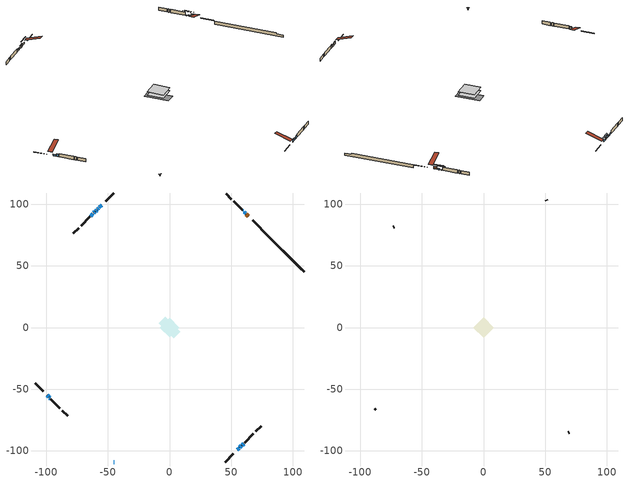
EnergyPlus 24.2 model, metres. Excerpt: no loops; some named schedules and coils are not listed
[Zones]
conditioned space
 floor outside (Floor1 construction): -5.74,0 0,5.74 5.74,0 0,-5.74 z1.22
 floor adiabatic (AdiabaticFloorConstruction): -8.11,0 0,8.11 8.11,0 0,-8.11 z1.22
 floor foundation (Slab1 construction): -8.65,3.59 -3.59,8.65 8.65,-3.59 3.59,-8.65 z-1.19
 wall outside (RimJoist1 construction): 45.19,-109.1 51.68,-102.61 / -109.1,-45.19 -102.61,-51.68 / -45.19,109.1 -51.68,102.61 / 73.83,80.46 67.34,86.95 z1.22:1.52
 wall outside (AdiabaticWallConstruction 1): 63.94,90.35 62.41,91.88 z1.22:3.25
 wall outside (AdiabaticWallConstruction): -45.19,-109.1 -44.96,-109.1 z1.22:2.14; 55.08,-99.21 56.45,-97.84 z1.22:2.74; -99.21,-55.08 -98.06,-56.23 / -62.06,92.23 -63.86,90.44 z1.22:2.24; -97.4,-56.89 -96.82,-57.47 z1.22:2.85; 61.76,92.53 60.82,93.47 z1.22:2.03; 60.17,94.12 59.96,94.33 z1.22:1.56; -55.08,99.21 -56.81,97.48 z1.22:2.49; -57.46,96.83 -58.54,95.75 z1.22:2.8; -59.2,95.09 -59.92,94.37 z1.22:2.82; -60.57,93.72 -61.4,92.89 z1.22:1.83; 57.1,-97.19 58.18,-96.11 z1.22:2.31; 58.84,-95.45 60.19,-94.11 z1.22:2.87
 wall outside (Wall1 construction): 60.84,-93.45 68.08,-86.22 / -96.17,-58.12 -88.94,-65.36 / -64.51,89.78 -71.75,82.55 / 59.3,94.99 52.07,102.22 z1.22:3.66
 wall outside (Wall3 construction): 70.08,-84.22 74.3,-79.99 / -86.94,-67.36 -82.71,-71.58 / -73.75,80.55 -77.97,76.32 / 50.07,104.22 45.85,108.44 z1.22:3.66
 wall foundation (FoundationWall1 construction): 74.49,79.8,-1.19 74.49,79.8,1.22 105.64,48.65,1.22 105.64,48.65,0.35 109.1,45.19,0.35 109.1,45.19,-1.19
 window (WindowConstruction 9): -45.19,-109.1 -44.96,-109.1 z1.22:2.13
 window (WindowConstruction 6): 55.08,-99.21 56.45,-97.84 z1.22:2.74
 window (WindowConstruction 7): -99.21,-55.08 -98.06,-56.23 z1.22:2.23
 window (WindowConstruction 8): -97.4,-56.89 -96.83,-57.47 z1.22:2.84
 window (WindowConstruction 10): 61.76,92.53 60.82,93.47 z1.22:2.03
 window (WindowConstruction 11): 60.17,94.12 59.96,94.33 z1.22:1.56
 window (WindowConstruction 12): -55.08,99.21 -56.81,97.48 z1.22:2.49
 window (WindowConstruction): -57.46,96.83 -58.54,95.75 z1.22:2.8
 window (WindowConstruction 1): -59.2,95.09 -59.92,94.37 z1.22:2.82
 window (WindowConstruction 2): -60.58,93.72 -61.4,92.89 z1.22:1.83
 window (WindowConstruction 3): -62.06,92.23 -63.86,90.44 z1.22:2.23
 window (WindowConstruction 4): 57.1,-97.19 58.18,-96.11 z1.22:2.31
 window (WindowConstruction 5): 58.84,-95.45 60.19,-94.11 z1.22:2.87
 door (Door): 63.94,90.35 62.42,91.88 z1.22:3.25
 ceiling adiabatic (AdiabaticFloorConstruction): 0,-8.11 8.11,0 0,8.11 -8.11,0 z1.22
attic - vented
 floor to conditioned space (Floor2 construction Reversed): -8.14,0 0,8.14 8.14,0 0,-8.14 z3.66
 wall outside (Wall2 construction): 68.73,-85.56 69.42,-84.87 / -88.28,-66.01 -87.59,-66.7 / -72.4,81.89 -73.09,81.2 / 51.41,102.88 50.73,103.56 z1.22:3.66
 roof outside (Roof1 construction): 54.43,-99.87,3.66 46.5,-91.94,7.39 44.41,-94.03,7.39 52.34,-101.95,3.66; -99.87,-54.43,3.66 -91.94,-46.5,7.39 -94.03,-44.41,7.39 -101.95,-52.34,3.66; -54.43,99.87,3.66 -46.5,91.94,7.39 -44.41,94.03,7.39 -52.34,101.95,3.66; 64.6,89.7,3.66 56.67,81.77,7.39 58.76,79.68,7.39 66.68,87.61,3.66
shading: -44.35,-109.1 -45.8,-109.1 -45.8,-109.4 -44.35,-109.4 z2.74; 56.59,-97.7 54.94,-99.35 55.23,-99.64 56.88,-97.99 z2.95; -97.92,-56.38 -99.35,-54.94 -99.64,-55.23 -98.21,-56.67 z2.44; -96.68,-57.61 -97.54,-56.75 -97.83,-57.04 -96.97,-57.9 z3.05; 58.96,95.33 63.62,90.67 63.92,90.96 59.25,95.62 z4.67; 58.09,96.2 62.03,92.26 62.33,92.55 58.38,96.49 z4.2; -58.67,95.62 -53.22,101.08 -53.51,101.37 -58.96,95.91 z5.13; -58.68,95.61 -57.32,96.97 -57.61,97.26 -58.97,95.9 z3; -60.06,94.23 -59.06,95.24 -59.35,95.53 -60.35,94.52 z3.02; -61.54,92.75 -60.43,93.86 -60.72,94.15 -61.83,93.04 z2.03; -64,90.29 -61.92,92.38 -62.21,92.67 -64.29,90.58 z2.44; 58.32,-95.97 56.96,-97.33 57.25,-97.62 58.61,-96.26 z2.51; 60.33,-93.96 58.7,-95.6 58.99,-95.89 60.62,-94.25 z3.07
[Building]
Building 1: Terrain=Suburbs
[Site:Location]
Halifax Intl AP_NS: Latitude {deg}=44.88; Longitude {deg}=-63.51; Time Zone {hr}=-4; Elevation {m}=145; Keep Site Location Information=Yes
[Site:GroundTemperature:Shallow]
3.15511, 1.33576, 1.19006, 2.05344, 5.51939, 8.9692, 11.96, 13.8546, 14.0156, 12.4746, 9.56009, 6.2161
[Site:WaterMainsTemperature]
Calculation Method=Schedule; Temperature Schedule=mains temperature schedule
[Material] Roughness=Rough; Thermal Absorptance=0.9
Name | Thickness {m} | Conductivity {W/m-K} | Density {kg/m3} | Specific Heat {J/kg-K} | Solar Absorptance | Visible Absorptance
asphalt or fiberglass shingles | 0.00635 | 0.162714 | 1121.4 | 1465.45 | 0.4 | 0.4
ceiling stud and cavity | 0.1397 | 0.117363 | 65.682 | 1177.47 | 0.7 | 0.7
concrete 4.0 in. | 0.1016 | 1.803125 | 2242.8 | 837.4 | 0.7 | 0.7
concrete 8.0 in. | 0.2032 | 1.803125 | 2242.8 | 837.4 | 0.7 | 0.7
door material | 0.04445 | 0.053851 | 512.64 | 1214.23 | 0.7 | 0.7
floor covering | 0.0127 | 0.0433444 | 54.468 | 1339.84 | 0.6 | 0.6
floor rigid ins; rim joist rigid ins; wall rigid ins | 0.051816 | 0.029427 | 32.04 | 1214.23 | 0.7 | 0.7
floor rigid ins 1; wall rigid ins 1 | 0.512978 | 0.029427 | 32.04 | 1214.23 | 0.7 | 0.7
floor stud and cavity | 0.1397 | 0.108801 | 92.3553 | 1139.71 | 0.7 | 0.7
floor stud and cavity 1 | 0.1397 | 1.75129 | 37.0049 | 1207.88 | 0.7 | 0.7
furniture material conditioned space 1 | 0.1524 | 0.115458 | 640.8 | 1214.23 | 0.6 | 0.6
gypsum board | 0.0127 | 0.160291 | 801 | 837.4 | 0.6 | 0.6
osb sheathing 0.5 in. | 0.0127 | 0.115458 | 512.64 | 1214.23 | 0.7 | 0.7
osb sheathing 0.75 in. | 0.01905 | 0.115458 | 512.64 | 1214.23 | 0.7 | 0.7
osb sheathing 2.0 in. | 0.0508 | 0.115458 | 512.64 | 1214.23 | 0.7 | 0.7
rim joist stud and cavity | 0.0508 | 0.0407152 | 125.044 | 1163.47 | 0.6 | 0.6
wall stud and cavity | 0.1397 | 0.215013 | 139.0536 | 1170.24 | 0.7 | 0.7
wall stud and cavity 1 | 0.0889 | 6.9971 | 50.32683 | 1063.81 | 0.6 | 0.6
wall stud and cavity 2 | 0.1397 | 0.270242 | 139.0536 | 1170.24 | 0.7 | 0.7
wall stud and cavity 3 | 0.0889 | 0.380278 | 52.3479 | 1209.89 | 0.7 | 0.7
wall stud and cavity 4 | 0.0889 | 0.391764 | 83.0341 | 1211.67 | 0.7 | 0.7
wood siding | 0.0254 | 0.102417 | 544.68 | 1172.36 | 0.4 | 0.4
wood siding 1 | 0.00254 | 0.102417 | 544.68 | 1172.36 | 0.4 | 0.4
wood siding 2; wood siding 3; wood siding 4 | 0.0254 | 0.102417 | 544.68 | 1172.36 | 0.7 | 0.7
[WindowMaterial:SimpleGlazingSystem]
Name | U-Factor {W/m2-K} | Solar Heat Gain Coefficient
WindowMaterial | 2.89919 | 0.69
WindowMaterial 1 | 3.00196 | 0.51
WindowMaterial 10 | 2.41542 | 0.53
WindowMaterial 11 | 2.86909 | 0.24
WindowMaterial 12 | 2.89408 | 0.69
WindowMaterial 2 | 2.96903 | 0.62
WindowMaterial 3 | 2.94348 | 0.59
WindowMaterial 4 | 2.93155 | 0.61
WindowMaterial 5 | 2.90089 | 0.65
WindowMaterial 6 | 2.904297 | 0.64
WindowMaterial 7 | 2.96903 | 0.55
WindowMaterial 8 | 2.95029 | 0.58
WindowMaterial 9 | 3.1212 | 0.46
[Construction]
AdiabaticFloorConstruction: floor stud and cavity 1, floor rigid ins 1, osb sheathing 0.75 in., floor covering
AdiabaticWallConstruction: wood siding 3, wall rigid ins 1, wall stud and cavity 3, gypsum board
AdiabaticWallConstruction 1: wood siding 4, wall rigid ins 1, wall stud and cavity 3, gypsum board
Door: door material
Floor1 construction: floor stud and cavity, floor rigid ins, osb sheathing 0.75 in., floor covering
Floor2 construction Reversed: gypsum board, ceiling stud and cavity
FoundationWall1 construction: concrete 8.0 in.
furniture construction conditioned space 1: furniture material conditioned space 1
PartitionWallConstruction: gypsum board, wall stud and cavity 4, gypsum board
RimJoist1 construction: wood siding 2, rim joist rigid ins, osb sheathing 2.0 in., rim joist stud and cavity
Roof1 construction: asphalt or fiberglass shingles
Slab1 construction: concrete 4.0 in.
Wall1 construction: wood siding, wall rigid ins, osb sheathing 0.5 in., wall stud and cavity, gypsum board
Wall2 construction: wood siding 1, wall stud and cavity 1
Wall3 construction: wood siding, wall rigid ins, osb sheathing 0.5 in., wall stud and cavity 2, gypsum board
WindowConstruction: WindowMaterial
WindowConstruction 1: WindowMaterial 1
WindowConstruction 10: WindowMaterial 10
WindowConstruction 11: WindowMaterial 11
WindowConstruction 12: WindowMaterial 12
WindowConstruction 2: WindowMaterial 2
WindowConstruction 3: WindowMaterial 3
WindowConstruction 4: WindowMaterial 4
WindowConstruction 5: WindowMaterial 5
WindowConstruction 6: WindowMaterial 6
WindowConstruction 7: WindowMaterial 7
WindowConstruction 8: WindowMaterial 8
WindowConstruction 9: WindowMaterial 9
[Zone] Multiplier=1; Part of Total Floor Area=Yes
Name | Volume {m3}
attic - vented | 80.2572
conditioned space | 478.2
[Space]
Name | Zone | Volume {m3}
attic - vented 1 | attic - vented | 80.2572
conditioned space 1 | conditioned space | 478.2
[ZoneInfiltration:EffectiveLeakageArea]
infil attic - vented 1: Zone or Space=attic - vented 1; Schedule=Always On Discrete; Effective Air Leakage Area {cm2}=4741.25; Stack Coefficient=0.000429303; Wind Coefficient=1.39992e-05
[ZoneMixing]
whole house fan mix: Zone or Space=attic - vented; Schedule=Always On Continuous; Design Flow Rate Calculation Method=Flow/Zone; Design Flow Rate {m3/s}=0; Source Zone or Space=conditioned space
[SurfaceProperty:ExposedFoundationPerimeter]
Slab1: Exposed Perimeter Calculation Method=TotalExposedPerimeter; Total Exposed Perimeter {m}=48.95
[InternalMass] Zone or ZoneList=conditioned space; Space or SpaceList=conditioned space 1
Name | Construction | Surface Area {m2}
furniture mass conditioned space 1 | furniture construction conditioned space 1 | 128.54
partition wall mass | PartitionWallConstruction | 321.349
[Lights]
interior lighting: Zone or ZoneList or Space or SpaceList=conditioned space 1; Schedule=interior lighting schedule; Design Level Calculation Method=LightingLevel; Lighting Level {W}=343.2; Return Air Fraction=0; Fraction Radiant=0.6; Fraction Visible=0.2; Fraction Replaceable=1
[People]
occupants: Zone or ZoneList or Space or SpaceList=conditioned space 1; Number of People Schedule=occupants schedule; Number of People Calculation Method=People; Number of People=3; Fraction Radiant=0.314171; Sensible Heat Fraction=0.56303; Activity Level Schedule=occupants activity schedule; Carbon Dioxide Generation Rate {m3/s-W}=0; Enable ASHRAE 55 Comfort Warnings=No; Mean Radiant Temperature Calculation Type=EnclosureAveraged
[ElectricEquipment] Zone or ZoneList or Space or SpaceList=conditioned space 1; Design Level Calculation Method=EquipmentLevel
Name | Schedule | Design Level {W} | Fraction Latent | Fraction Radiant | Fraction Lost
clothes dryer | clothes dryer schedule | 140.772 | 0.015 | 0.081 | 0.85
clothes washer | clothes washer schedule | 32.1985 | 0.03 | 0.162 | 0.7
cooking range | cooking range schedule | 215.147 | 0.08 | 0.432 | 0.2
dishwasher | dishwasher schedule | 66.8632 | 0.3 | 0.18 | 0.4
fridge | fridge schedule | 72.9452 | 0 | 0.6 | 0
mech vent bath fan 0 | mech vent bath fan 0 schedule | 50.2 | 0 | 0 | 1
mech vent bath fan 1 | mech vent bath fan 1 schedule | 50.2 | 0 | 0 | 1
mech vent bath fan 2 | mech vent bath fan 2 schedule | 50.2 | 0 | 0 | 1
mech vent house fan | mech vent house fan schedule | 19.9167 | 0 | 0 | 0.5
mech vent house fan cfis | mech vent house fan cfis schedule | 0 | 0 | 0 | 0
mech vent range fan 0 | mech vent range fan 0 schedule | 57 | 0 | 0 | 1
misc plug loads | misc plug loads schedule | 494.7 | 0.045 | 0.513 | 0.1
whole house fan | Always On Discrete | 0 | 0 | 0 | 1
[OtherEquipment] Zone or ZoneList or Space or SpaceList=conditioned space 1; Design Level Calculation Method=EquipmentLevel
Name | Fuel Type | Schedule | Design Level {W} | Fraction Latent | Fraction Radiant | Fraction Lost
clothes dryer 1 | Electricity | clothes dryer schedule | 0 | 0.015 | 0.081 | 0.85
cooking range 1 | Electricity | cooking range schedule | 0 | 0.08 | 0.432 | 0.2
general water use latent | None | general water use schedule | 62.594 | 1 | 0 | 0
general water use sensible | None | general water use schedule | -61.6891 | 0 | 0.6 | 0
mech vent house fan latent load | None | Always On Discrete | 0 | 1 | 0 | 0
mech vent house fan sensible load | None | Always On Discrete | 0 | 0 | 0 | 0
water heater energy adjustment1 | Electricity | Always On Discrete | 0.01 | 0 | 0 | 1
[ZoneInfiltration:DesignFlowRate] Zone or ZoneList or Space or SpaceList=conditioned space 1; Schedule=Always On Discrete; Design Flow Rate Calculation Method=Flow/Zone; Design Flow Rate {m3/s}=0
infil flow; natural vent flow; whole house fan flow
[ZoneControl:Thermostat]
conditioned space Thermostat: Zone or ZoneList=conditioned space; Control Type Schedule=conditioned space Thermostat Schedule; Control 1=conditioned space temperature setpoint; Temperature Difference Between Cutout And Setpoint {deltaC}=0
[ThermostatSetpoint:DualSetpoint]
conditioned space temperature setpoint: Heating Setpoint Temperature Schedule=heating setpoint; Cooling Setpoint Temperature Schedule=cooling setpoint
[AirLoopHVAC:UnitarySystem]
unit heater unitary system: Control Type=Load; Controlling Zone or Thermostat Location=conditioned space; Dehumidification Control Type=None; Availability Schedule=Always On Discrete; Supply Fan=unit heater supply fan; Fan Placement=BlowThrough; Supply Air Fan Operating Mode Schedule=unit heater auto fan schedule; Heating Coil=unit heater htg coil; DX Heating Coil Sizing Ratio=1; Use DOAS DX Cooling Coil=No; Minimum Supply Air Temperature {C}=2; Latent Load Control=SensibleOnlyLoadControl; Cooling Supply Air Flow Rate Method=None; Heating Supply Air Flow Rate Method=SupplyAirFlowRate; Heating Supply Air Flow Rate {m3/s}=0.00141584; No Load Supply Air Flow Rate Method=SupplyAirFlowRate; No Load Supply Air Flow Rate {m3/s}=0; No Load Supply Air Flow Rate Control Set To Low Speed=Yes; Maximum Supply Air Temperature {C}=48.8889; Maximum Outdoor Dry-Bulb Temperature for Supplemental Heater Operation {C}=21; Ancillary On-Cycle Electric Power {W}=0; Ancillary Off-Cycle Electric Power {W}=0
[Zone equipment]
conditioned space: electric baseboard, unit heater unitary system
[Foundation:Kiva]
Foundation Kiva 1: Initial Indoor Air Temperature {C}=16.6722; Wall Height Above Grade {m}=1.21999; Wall Depth Below Slab {m}=0.2032
[Foundation:Kiva:Settings]
Soil Conductivity {W/m-K}=0.849921; Soil Density {kg/m3}=1842.3; Soil Specific Heat {J/kg-K}=418.7; Ground Solar Absorptivity=0.9; Ground Thermal Absorptivity=0.9; Ground Surface Roughness {m}=0.03; Far-Field Width {m}=40; Deep-Ground Boundary Condition=ZeroFlux; Deep-Ground Depth {m}=40; Minimum Cell Dimension {m}=0.2; Maximum Cell Growth Coefficient=3; Simulation Timestep=Timestep
[Exterior:Lights]
exterior lighting: Schedule=exterior lighting schedule; Design Level {W}=75.6
[EnergyManagementSystem:Sensor] Output:Variable or Output:Meter Index Key=conditioned space
Name | Output:Variable or Output:Meter
conditioned_space_clg_unmet_s | Zone Cooling Setpoint Not Met Time
conditioned_space_htg_unmet_s | Zone Heating Setpoint Not Met Time
fridge_tin_s; tin_s; tin_s_1 | Zone Mean Air Temperature
tout_s | Zone Outdoor Air Drybulb Temperature
win_s | Zone Air Humidity Ratio
[Schedule:Constant]
Name | Hourly Value
Always On Continuous; mech vent house fan schedule; mech vent house fan cfis schedule; Always On Discrete | 1
occupants activity schedule | 117.228
fridge schedule; unit heater auto fan schedule | 0
[Schedule:Week:Daily]
interior lighting schedule Week Rule - Jan1-Jan27: interior lighting schedule day, interior lighting schedule day, interior lighting schedule day, interior lighting schedule day, interior lighting schedule day, interior lighting schedule day, interior lighting schedule day, interior lighting schedule default day, interior lighting schedule default day, interior lighting schedule default day, interior lighting schedule default day, interior lighting schedule default day
interior lighting schedule Week Rule - Jan28-Feb3: interior lighting schedule day, interior lighting schedule day, interior lighting schedule day, interior lighting schedule day, interior lighting schedule day 1, interior lighting schedule day 1, interior lighting schedule day 1, interior lighting schedule default day, interior lighting schedule default day, interior lighting schedule default day, interior lighting schedule default day, interior lighting schedule default day
interior lighting schedule Week Rule - Feb4-Feb24: interior lighting schedule day 1, interior lighting schedule day 1, interior lighting schedule day 1, interior lighting schedule day 1, interior lighting schedule day 1, interior lighting schedule day 1, interior lighting schedule day 1, interior lighting schedule default day, interior lighting schedule default day, interior lighting schedule default day, interior lighting schedule default day, interior lighting schedule default day
interior lighting schedule Week Rule - Feb25-Mar3: interior lighting schedule day 1, interior lighting schedule day 1, interior lighting schedule day 1, interior lighting schedule day 1, interior lighting schedule day 2, interior lighting schedule day 2, interior lighting schedule day 2, interior lighting schedule default day, interior lighting schedule default day, interior lighting schedule default day, interior lighting schedule default day, interior lighting schedule default day
interior lighting schedule Week Rule - Mar4-Mar31: interior lighting schedule day 2, interior lighting schedule day 2, interior lighting schedule day 2, interior lighting schedule day 2, interior lighting schedule day 2, interior lighting schedule day 2, interior lighting schedule day 2, interior lighting schedule default day, interior lighting schedule default day, interior lighting schedule default day, interior lighting schedule default day, interior lighting schedule default day
interior lighting schedule Week Rule - Apr1-Apr28: interior lighting schedule day 3, interior lighting schedule day 3, interior lighting schedule day 3, interior lighting schedule day 3, interior lighting schedule day 3, interior lighting schedule day 3, interior lighting schedule day 3, interior lighting schedule default day, interior lighting schedule default day, interior lighting schedule default day, interior lighting schedule default day, interior lighting schedule default day
interior lighting schedule Week Rule - Apr29-May5: interior lighting schedule day 3, interior lighting schedule day 3, interior lighting schedule day 4, interior lighting schedule day 4, interior lighting schedule day 4, interior lighting schedule day 4, interior lighting schedule day 4, interior lighting schedule default day, interior lighting schedule default day, interior lighting schedule default day, interior lighting schedule default day, interior lighting schedule default day
interior lighting schedule Week Rule - May6-May26: interior lighting schedule day 4, interior lighting schedule day 4, interior lighting schedule day 4, interior lighting schedule day 4, interior lighting schedule day 4, interior lighting schedule day 4, interior lighting schedule day 4, interior lighting schedule default day, interior lighting schedule default day, interior lighting schedule default day, interior lighting schedule default day, interior lighting schedule default day
interior lighting schedule Week Rule - May27-Jun2: interior lighting schedule day 4, interior lighting schedule day 4, interior lighting schedule day 4, interior lighting schedule day 4, interior lighting schedule day 4, interior lighting schedule day 5, interior lighting schedule day 5, interior lighting schedule default day, interior lighting schedule default day, interior lighting schedule default day, interior lighting schedule default day, interior lighting schedule default day
interior lighting schedule Week Rule - Jun3-Jun30: interior lighting schedule day 5, interior lighting schedule day 5, interior lighting schedule day 5, interior lighting schedule day 5, interior lighting schedule day 5, interior lighting schedule day 5, interior lighting schedule day 5, interior lighting schedule default day, interior lighting schedule default day, interior lighting schedule default day, interior lighting schedule default day, interior lighting schedule default day
interior lighting schedule Week Rule - Jul1-Jul28: interior lighting schedule day 6, interior lighting schedule day 6, interior lighting schedule day 6, interior lighting schedule day 6, interior lighting schedule day 6, interior lighting schedule day 6, interior lighting schedule day 6, interior lighting schedule default day, interior lighting schedule default day, interior lighting schedule default day, interior lighting schedule default day, interior lighting schedule default day
interior lighting schedule Week Rule - Jul29-Aug4: interior lighting schedule day 6, interior lighting schedule day 6, interior lighting schedule day 6, interior lighting schedule day 7, interior lighting schedule day 7, interior lighting schedule day 7, interior lighting schedule day 7, interior lighting schedule default day, interior lighting schedule default day, interior lighting schedule default day, interior lighting schedule default day, interior lighting schedule default day
interior lighting schedule Week Rule - Aug5-Aug25: interior lighting schedule day 7, interior lighting schedule day 7, interior lighting schedule day 7, interior lighting schedule day 7, interior lighting schedule day 7, interior lighting schedule day 7, interior lighting schedule day 7, interior lighting schedule default day, interior lighting schedule default day, interior lighting schedule default day, interior lighting schedule default day, interior lighting schedule default day
interior lighting schedule Week Rule - Aug26-Sep1: interior lighting schedule day 7, interior lighting schedule day 7, interior lighting schedule day 7, interior lighting schedule day 7, interior lighting schedule day 7, interior lighting schedule day 7, interior lighting schedule day 8, interior lighting schedule default day, interior lighting schedule default day, interior lighting schedule default day, interior lighting schedule default day, interior lighting schedule default day
interior lighting schedule Week Rule - Sep2-Sep29: interior lighting schedule day 8, interior lighting schedule day 8, interior lighting schedule day 8, interior lighting schedule day 8, interior lighting schedule day 8, interior lighting schedule day 8, interior lighting schedule day 8, interior lighting schedule default day, interior lighting schedule default day, interior lighting schedule default day, interior lighting schedule default day, interior lighting schedule default day
interior lighting schedule Week Rule - Sep30-Oct6: interior lighting schedule day 8, interior lighting schedule day 9, interior lighting schedule day 9, interior lighting schedule day 9, interior lighting schedule day 9, interior lighting schedule day 9, interior lighting schedule day 9, interior lighting schedule default day, interior lighting schedule default day, interior lighting schedule default day, interior lighting schedule default day, interior lighting schedule default day
interior lighting schedule Week Rule - Oct7-Oct27: interior lighting schedule day 9, interior lighting schedule day 9, interior lighting schedule day 9, interior lighting schedule day 9, interior lighting schedule day 9, interior lighting schedule day 9, interior lighting schedule day 9, interior lighting schedule default day, interior lighting schedule default day, interior lighting schedule default day, interior lighting schedule default day, interior lighting schedule default day
interior lighting schedule Week Rule - Oct28-Nov3: interior lighting schedule day 9, interior lighting schedule day 9, interior lighting schedule day 9, interior lighting schedule day 9, interior lighting schedule day 10, interior lighting schedule day 10, interior lighting schedule day 10, interior lighting schedule default day, interior lighting schedule default day, interior lighting schedule default day, interior lighting schedule default day, interior lighting schedule default day
interior lighting schedule Week Rule - Nov4-Nov24: interior lighting schedule day 10, interior lighting schedule day 10, interior lighting schedule day 10, interior lighting schedule day 10, interior lighting schedule day 10, interior lighting schedule day 10, interior lighting schedule day 10, interior lighting schedule default day, interior lighting schedule default day, interior lighting schedule default day, interior lighting schedule default day, interior lighting schedule default day
interior lighting schedule Week Rule - Nov25-Dec1: interior lighting schedule day 10, interior lighting schedule day 10, interior lighting schedule day 10, interior lighting schedule day 10, interior lighting schedule day 10, interior lighting schedule day 10, interior lighting schedule day 11, interior lighting schedule default day, interior lighting schedule default day, interior lighting schedule default day, interior lighting schedule default day, interior lighting schedule default day
interior lighting schedule Week Rule - Dec2-Dec31: interior lighting schedule day 11, interior lighting schedule day 11, interior lighting schedule day 11, interior lighting schedule day 11, interior lighting schedule day 11, interior lighting schedule day 11, interior lighting schedule day 11, interior lighting schedule default day, interior lighting schedule default day, interior lighting schedule default day, interior lighting schedule default day, interior lighting schedule default day
occupants schedule Week Rule - Jan1-Dec31: occupants schedule day, occupants schedule day, occupants schedule day, occupants schedule day, occupants schedule day, occupants schedule day, occupants schedule day, occupants schedule default day, occupants schedule default day, occupants schedule default day, occupants schedule default day, occupants schedule default day
clothes dryer schedule Week Rule - Jan1-Dec31: clothes dryer schedule day, clothes dryer schedule day, clothes dryer schedule day, clothes dryer schedule day, clothes dryer schedule day, clothes dryer schedule day, clothes dryer schedule day, clothes dryer schedule default day, clothes dryer schedule default day, clothes dryer schedule default day, clothes dryer schedule default day, clothes dryer schedule default day
clothes washer schedule Week Rule - Jan1-Dec31: clothes washer schedule day, clothes washer schedule day, clothes washer schedule day, clothes washer schedule day, clothes washer schedule day, clothes washer schedule day, clothes washer schedule day, clothes washer schedule default day, clothes washer schedule default day, clothes washer schedule default day, clothes washer schedule default day, clothes washer schedule default day
cooking range schedule Week Rule - Jan1-Dec31: cooking range schedule day, cooking range schedule day, cooking range schedule day, cooking range schedule day, cooking range schedule day, cooking range schedule day, cooking range schedule day, cooking range schedule default day, cooking range schedule default day, cooking range schedule default day, cooking range schedule default day, cooking range schedule default day
dishwasher schedule Week Rule - Jan1-Dec31: dishwasher schedule day, dishwasher schedule day, dishwasher schedule day, dishwasher schedule day, dishwasher schedule day, dishwasher schedule day, dishwasher schedule day, dishwasher schedule default day, dishwasher schedule default day, dishwasher schedule default day, dishwasher schedule default day, dishwasher schedule default day
mech vent bath fan 0 schedule Week Rule - Jan1-Dec31: mech vent bath fan 0 schedule day, mech vent bath fan 0 schedule day, mech vent bath fan 0 schedule day, mech vent bath fan 0 schedule day, mech vent bath fan 0 schedule day, mech vent bath fan 0 schedule day, mech vent bath fan 0 schedule day, mech vent bath fan 0 schedule default day, mech vent bath fan 0 schedule default day, mech vent bath fan 0 schedule default day, mech vent bath fan 0 schedule default day, mech vent bath fan 0 schedule default day
mech vent bath fan 1 schedule Week Rule - Jan1-Dec31: mech vent bath fan 1 schedule day, mech vent bath fan 1 schedule day, mech vent bath fan 1 schedule day, mech vent bath fan 1 schedule day, mech vent bath fan 1 schedule day, mech vent bath fan 1 schedule day, mech vent bath fan 1 schedule day, mech vent bath fan 1 schedule default day, mech vent bath fan 1 schedule default day, mech vent bath fan 1 schedule default day, mech vent bath fan 1 schedule default day, mech vent bath fan 1 schedule default day
mech vent bath fan 2 schedule Week Rule - Jan1-Dec31: mech vent bath fan 2 schedule day, mech vent bath fan 2 schedule day, mech vent bath fan 2 schedule day, mech vent bath fan 2 schedule day, mech vent bath fan 2 schedule day, mech vent bath fan 2 schedule day, mech vent bath fan 2 schedule day, mech vent bath fan 2 schedule default day, mech vent bath fan 2 schedule default day, mech vent bath fan 2 schedule default day, mech vent bath fan 2 schedule default day, mech vent bath fan 2 schedule default day
mech vent range fan 0 schedule Week Rule - Jan1-Dec31: mech vent range fan 0 schedule day, mech vent range fan 0 schedule day, mech vent range fan 0 schedule day, mech vent range fan 0 schedule day, mech vent range fan 0 schedule day, mech vent range fan 0 schedule day, mech vent range fan 0 schedule day, mech vent range fan 0 schedule default day, mech vent range fan 0 schedule default day, mech vent range fan 0 schedule default day, mech vent range fan 0 schedule default day, mech vent range fan 0 schedule default day
misc plug loads schedule Week Rule - Jan1-Dec31: misc plug loads schedule day, misc plug loads schedule day, misc plug loads schedule day, misc plug loads schedule day, misc plug loads schedule day, misc plug loads schedule day, misc plug loads schedule day, misc plug loads schedule default day, misc plug loads schedule default day, misc plug loads schedule default day, misc plug loads schedule default day, misc plug loads schedule default day
general water use schedule Week Rule - Jan1-Dec31: general water use schedule day, general water use schedule day, general water use schedule day, general water use schedule day, general water use schedule day, general water use schedule day, general water use schedule day, general water use schedule default day, general water use schedule default day, general water use schedule default day, general water use schedule default day, general water use schedule default day
exterior lighting schedule Week Rule - Jan1-Jan27: exterior lighting schedule day, exterior lighting schedule day, exterior lighting schedule day, exterior lighting schedule day, exterior lighting schedule day, exterior lighting schedule day, exterior lighting schedule day, exterior lighting schedule default day, exterior lighting schedule default day, exterior lighting schedule default day, exterior lighting schedule default day, exterior lighting schedule default day
exterior lighting schedule Week Rule - Jan28-Feb3: exterior lighting schedule day, exterior lighting schedule day, exterior lighting schedule day, exterior lighting schedule day, exterior lighting schedule day 1, exterior lighting schedule day 1, exterior lighting schedule day 1, exterior lighting schedule default day, exterior lighting schedule default day, exterior lighting schedule default day, exterior lighting schedule default day, exterior lighting schedule default day
exterior lighting schedule Week Rule - Feb4-Feb24: exterior lighting schedule day 1, exterior lighting schedule day 1, exterior lighting schedule day 1, exterior lighting schedule day 1, exterior lighting schedule day 1, exterior lighting schedule day 1, exterior lighting schedule day 1, exterior lighting schedule default day, exterior lighting schedule default day, exterior lighting schedule default day, exterior lighting schedule default day, exterior lighting schedule default day
exterior lighting schedule Week Rule - Feb25-Mar3: exterior lighting schedule day 1, exterior lighting schedule day 1, exterior lighting schedule day 1, exterior lighting schedule day 1, exterior lighting schedule day 2, exterior lighting schedule day 2, exterior lighting schedule day 2, exterior lighting schedule default day, exterior lighting schedule default day, exterior lighting schedule default day, exterior lighting schedule default day, exterior lighting schedule default day
exterior lighting schedule Week Rule - Mar4-Mar31: exterior lighting schedule day 2, exterior lighting schedule day 2, exterior lighting schedule day 2, exterior lighting schedule day 2, exterior lighting schedule day 2, exterior lighting schedule day 2, exterior lighting schedule day 2, exterior lighting schedule default day, exterior lighting schedule default day, exterior lighting schedule default day, exterior lighting schedule default day, exterior lighting schedule default day
exterior lighting schedule Week Rule - Apr1-Apr28: exterior lighting schedule day 3, exterior lighting schedule day 3, exterior lighting schedule day 3, exterior lighting schedule day 3, exterior lighting schedule day 3, exterior lighting schedule day 3, exterior lighting schedule day 3, exterior lighting schedule default day, exterior lighting schedule default day, exterior lighting schedule default day, exterior lighting schedule default day, exterior lighting schedule default day
exterior lighting schedule Week Rule - Apr29-May5: exterior lighting schedule day 3, exterior lighting schedule day 3, exterior lighting schedule day 4, exterior lighting schedule day 4, exterior lighting schedule day 4, exterior lighting schedule day 4, exterior lighting schedule day 4, exterior lighting schedule default day, exterior lighting schedule default day, exterior lighting schedule default day, exterior lighting schedule default day, exterior lighting schedule default day
exterior lighting schedule Week Rule - May6-May26: exterior lighting schedule day 4, exterior lighting schedule day 4, exterior lighting schedule day 4, exterior lighting schedule day 4, exterior lighting schedule day 4, exterior lighting schedule day 4, exterior lighting schedule day 4, exterior lighting schedule default day, exterior lighting schedule default day, exterior lighting schedule default day, exterior lighting schedule default day, exterior lighting schedule default day
exterior lighting schedule Week Rule - May27-Jun2: exterior lighting schedule day 4, exterior lighting schedule day 4, exterior lighting schedule day 4, exterior lighting schedule day 4, exterior lighting schedule day 4, exterior lighting schedule day 5, exterior lighting schedule day 5, exterior lighting schedule default day, exterior lighting schedule default day, exterior lighting schedule default day, exterior lighting schedule default day, exterior lighting schedule default day
[Schedule:Year]
interior lighting schedule: interior lighting schedule Week Rule - Jan1-Jan27, 1, 1, 1, 27, interior lighting schedule Week Rule - Jan28-Feb3, 1, 28, 2, 3, interior lighting schedule Week Rule - Feb4-Feb24, 2, 4, 2, 24, interior lighting schedule Week Rule - Feb25-Mar3, 2, 25, 3, 3, interior lighting schedule Week Rule - Mar4-Mar31, 3, 4, 3, 31, interior lighting schedule Week Rule - Apr1-Apr28, 4, 1, 4, 28, interior lighting schedule Week Rule - Apr29-May5, 4, 29, 5, 5, interior lighting schedule Week Rule - May6-May26, 5, 6, 5, 26, interior lighting schedule Week Rule - May27-Jun2, 5, 27, 6, 2, interior lighting schedule Week Rule - Jun3-Jun30, 6, 3, 6, 30, interior lighting schedule Week Rule - Jul1-Jul28, 7, 1, 7, 28, interior lighting schedule Week Rule - Jul29-Aug4, 7, 29, 8, 4, interior lighting schedule Week Rule - Aug5-Aug25, 8, 5, 8, 25, interior lighting schedule Week Rule - Aug26-Sep1, 8, 26, 9, 1, interior lighting schedule Week Rule - Sep2-Sep29, 9, 2, 9, 29, interior lighting schedule Week Rule - Sep30-Oct6, 9, 30, 10, 6, interior lighting schedule Week Rule - Oct7-Oct27, 10, 7, 10, 27, interior lighting schedule Week Rule - Oct28-Nov3, 10, 28, 11, 3, interior lighting schedule Week Rule - Nov4-Nov24, 11, 4, 11, 24, interior lighting schedule Week Rule - Nov25-Dec1, 11, 25, 12, 1, interior lighting schedule Week Rule - Dec2-Dec31, 12, 2, 12, 31
occupants schedule: occupants schedule Week Rule - Jan1-Dec31, 1, 1, 12, 31
clothes dryer schedule: clothes dryer schedule Week Rule - Jan1-Dec31, 1, 1, 12, 31
clothes washer schedule: clothes washer schedule Week Rule - Jan1-Dec31, 1, 1, 12, 31
cooking range schedule: cooking range schedule Week Rule - Jan1-Dec31, 1, 1, 12, 31
dishwasher schedule: dishwasher schedule Week Rule - Jan1-Dec31, 1, 1, 12, 31
mech vent bath fan 0 schedule: mech vent bath fan 0 schedule Week Rule - Jan1-Dec31, 1, 1, 12, 31
mech vent bath fan 1 schedule: mech vent bath fan 1 schedule Week Rule - Jan1-Dec31, 1, 1, 12, 31
mech vent bath fan 2 schedule: mech vent bath fan 2 schedule Week Rule - Jan1-Dec31, 1, 1, 12, 31
mech vent range fan 0 schedule: mech vent range fan 0 schedule Week Rule - Jan1-Dec31, 1, 1, 12, 31
misc plug loads schedule: misc plug loads schedule Week Rule - Jan1-Dec31, 1, 1, 12, 31
general water use schedule: general water use schedule Week Rule - Jan1-Dec31, 1, 1, 12, 31
exterior lighting schedule: exterior lighting schedule Week Rule - Jan1-Jan27, 1, 1, 1, 27, exterior lighting schedule Week Rule - Jan28-Feb3, 1, 28, 2, 3, exterior lighting schedule Week Rule - Feb4-Feb24, 2, 4, 2, 24, exterior lighting schedule Week Rule - Feb25-Mar3, 2, 25, 3, 3, exterior lighting schedule Week Rule - Mar4-Mar31, 3, 4, 3, 31, exterior lighting schedule Week Rule - Apr1-Apr28, 4, 1, 4, 28, exterior lighting schedule Week Rule - Apr29-May5, 4, 29, 5, 5, exterior lighting schedule Week Rule - May6-May26, 5, 6, 5, 26, exterior lighting schedule Week Rule - May27-Jun2, 5, 27, 6, 2, exterior lighting schedule Week Rule - Jun3-Jun30, 6, 3, 6, 30, exterior lighting schedule Week Rule - Jul1-Jul28, 7, 1, 7, 28, exterior lighting schedule Week Rule - Jul29-Aug4, 7, 29, 8, 4, exterior lighting schedule Week Rule - Aug5-Aug25, 8, 5, 8, 25, exterior lighting schedule Week Rule - Aug26-Sep1, 8, 26, 9, 1, exterior lighting schedule Week Rule - Sep2-Sep29, 9, 2, 9, 29, exterior lighting schedule Week Rule - Sep30-Oct6, 9, 30, 10, 6, exterior lighting schedule Week Rule - Oct7-Oct27, 10, 7, 10, 27, exterior lighting schedule Week Rule - Oct28-Nov3, 10, 28, 11, 3, exterior lighting schedule Week Rule - Nov4-Nov24, 11, 4, 11, 24, exterior lighting schedule Week Rule - Nov25-Dec1, 11, 25, 12, 1, exterior lighting schedule Week Rule - Dec2-Dec31, 12, 2, 12, 31
[Schedule:Compact]
conditioned space Thermostat Schedule: Through: 12/31, For: AllDays, Until: 24:00, 4
mains temperature schedule: Through: 01/01, For: AllDays, Until: 24:00, 7.41, Through: 01/02, For: AllDays, Until: 24:00, 7.34833, Through: 01/03, For: AllDays, Until: 24:00, 7.28778, Through: 01/04, For: AllDays, Until: 24:00, 7.22889, Through: 01/05, For: AllDays, Until: 24:00, 7.17056, Through: 01/06, For: AllDays, Until: 24:00, 7.11333, Through: 01/07, For: AllDays, Until: 24:00, 7.05722, Through: 01/08, For: AllDays, Until: 24:00, 7.00167, Through: 01/09, For: AllDays, Until: 24:00, 6.94778, Through: 01/10, For: AllDays, Until: 24:00, 6.895, Through: 01/11, For: AllDays, Until: 24:00, 6.84333, Through: 01/12, For: AllDays, Until: 24:00, 6.79278, Through: 01/13, For: AllDays, Until: 24:00, 6.74389, Through: 01/14, For: AllDays, Until: 24:00, 6.69556, Through: 01/15, For: AllDays, Until: 24:00, 6.64889, Through: 01/16, For: AllDays, Until: 24:00, 6.60278, Through: 01/17, For: AllDays, Until: 24:00, 6.55833, Through: 01/18, For: AllDays, Until: 24:00, 6.515, Through: 01/19, For: AllDays, Until: 24:00, 6.47333, Through: 01/20, For: AllDays, Until: 24:00, 6.43278, Through: 01/21, For: AllDays, Until: 24:00, 6.39333, Through: 01/22, For: AllDays, Until: 24:00, 6.355, Through: 01/23, For: AllDays, Until: 24:00, 6.31833, Through: 01/24, For: AllDays, Until: 24:00, 6.28278, Through: 01/25, For: AllDays, Until: 24:00, 6.24889, Through: 01/26, For: AllDays, Until: 24:00, 6.21611, Through: 01/27, For: AllDays, Until: 24:00, 6.18444, Through: 01/28, For: AllDays, Until: 24:00, 6.15444, Through: 01/29, For: AllDays, Until: 24:00, 6.12556, Through: 01/30, For: AllDays, Until: 24:00, 6.09833, Through: 01/31, For: AllDays, Until: 24:00, 6.07222, Through: 02/01, For: AllDays, Until: 24:00, 6.04778, Through: 02/02, For: AllDays, Until: 24:00, 6.02444, Through: 02/03, For: AllDays, Until: 24:00, 6.00278, Through: 02/04, For: AllDays, Until: 24:00, 5.98222, Through: 02/05, For: AllDays, Until: 24:00, 5.96333, Through: 02/06, For: AllDays, Until: 24:00, 5.94556, Through: 02/07, For: AllDays, Until: 24:00, 5.92944, Through: 02/08, For: AllDays, Until: 24:00, 5.915, Through: 02/09, For: AllDays, Until: 24:00, 5.90167, Through: 02/10, For: AllDays, Until: 24:00, 5.89, Through: 02/11, For: AllDays, Until: 24:00, 5.87944, Through: 02/12, For: AllDays, Until: 24:00, 5.87056, Through: 02/13, For: AllDays, Until: 24:00, 5.86333, Through: 02/14, For: AllDays, Until: 24:00, 5.85722, Through: 02/15, For: AllDays, Until: 24:00, 5.85278, Through: 02/16, For: AllDays, Until: 24:00, 5.84944, Through: 02/17, For: AllDays, Until: 24:00, 5.84833, Through: 02/18, For: AllDays, Until: 24:00, 5.84778, Through: 02/19, For: AllDays, Until: 24:00, 5.84944, Through: 02/20, For: AllDays, Until: 24:00, 5.85167, Through: 02/21, For: AllDays, Until: 24:00, 5.85611, Through: 02/22, For: AllDays, Until: 24:00, 5.86167, Through: 02/23, For: AllDays, Until: 24:00, 5.86889, Through: 02/24, For: AllDays, Until: 24:00, 5.87722, Through: 02/25, For: AllDays, Until: 24:00, 5.88722, Through: 02/26, For: AllDays, Until: 24:00, 5.89889, Through: 02/27, For: AllDays, Until: 24:00, 5.91167, Through: 02/28, For: AllDays, Until: 24:00, 5.92611, Through: 03/01, For: AllDays, Until: 24:00, 5.94222, Through: 03/02, For: AllDays, Until: 24:00, 5.95944, Through: 03/03, For: AllDays, Until: 24:00, 5.97778, Through: 03/04, For: AllDays, Until: 24:00, 5.99778, Through: 03/05, For: AllDays, Until: 24:00, 6.01944, Through: 03/06, For: AllDays, Until: 24:00, 6.04222, Through: 03/07, For: AllDays, Until: 24:00, 6.06667, Through: 03/08, For: AllDays, Until: 24:00, 6.09222, Through: 03/09, For: AllDays, Until: 24:00, 6.11944, Through: 03/10, For: AllDays, Until: 24:00, 6.14778, Through: 03/11, For: AllDays, Until: 24:00, 6.17722, Through: 03/12, For: AllDays, Until: 24:00, 6.20833, Through: 03/13, For: AllDays, Until: 24:00, 6.24111, Through: 03/14, For: AllDays, Until: 24:00, 6.275, Through: 03/15, For: AllDays, Until: 24:00, 6.31, Through: 03/16, For: AllDays, Until: 24:00, 6.34667, Through: 03/17, For: AllDays, Until: 24:00, 6.38444, Through: 03/18, For: AllDays, Until: 24:00, 6.42333, Through: 03/19, For: AllDays, Until: 24:00, 6.46389, Through: 03/20, For: AllDays, Until: 24:00, 6.50556, Through: 03/21, For: AllDays, Until: 24:00, 6.54833, Through: 03/22, For: AllDays, Until: 24:00, 6.59278, Through: 03/23, For: AllDays, Until: 24:00, 6.63833, Through: 03/24, For: AllDays, Until: 24:00, 6.685, Through: 03/25, For: AllDays, Until: 24:00, 6.73278, Through: 03/26, For: AllDays, Until: 24:00, 6.78167, Through: 03/27, For: AllDays, Until: 24:00, 6.83167, Through: 03/28, For: AllDays, Until: 24:00, 6.88333, Through: 03/29, For: AllDays, Until: 24:00, 6.93611, Through: 03/30, For: AllDays, Until: 24:00, 6.98944, Through: 03/31, For: AllDays, Until: 24:00, 7.04444, Through: 04/01, For: AllDays, Until: 24:00, 7.1, Through: 04/02, For: AllDays, Until: 24:00, 7.15722, Through: 04/03, For: AllDays, Until: 24:00, 7.21556, Through: 04/04, For: AllDays, Until: 24:00, 7.27444, Through: 04/05, For: AllDays, Until: 24:00, 7.33444, Through: 04/06, For: AllDays, Until: 24:00, 7.39556, Through: 04/07, For: AllDays, Until: 24:00, 7.45778, Through: 04/08, For: AllDays, Until: 24:00, 7.52111, Through: 04/09, For: AllDays, Until: 24:00, 7.585, Through: 04/10, For: AllDays, Until: 24:00, 7.65, Through: 04/11, For: AllDays, Until: 24:00, 7.71611, Through: 04/12, For: AllDays, Until: 24:00, 7.78333, Through: 04/13, For: AllDays, Until: 24:00, 7.85111, Through: 04/14, For: AllDays, Until: 24:00, 7.91944, Through: 04/15, For: AllDays, Until: 24:00, 7.98889, Through: 04/16, For: AllDays, Until: 24:00, 8.05944, Through: 04/17, For: AllDays, Until: 24:00, 8.13056, Through: 04/18, For: AllDays, Until: 24:00, 8.20222, Through: 04/19, For: AllDays, Until: 24:00, 8.275, Through: 04/20, For: AllDays, Until: 24:00, 8.34833, Through: 04/21, For: AllDays, Until: 24:00, 8.42222, Through: 04/22, For: AllDays, Until: 24:00, 8.49722, Through: 04/23, For: AllDays, Until: 24:00, 8.57278, Through: 04/24, For: AllDays, Until: 24:00, 8.64889, Through: 04/25, For: AllDays, Until: 24:00, 8.72556, Through: 04/26, For: AllDays, Until: 24:00, 8.80278, Through: 04/27, For: AllDays, Until: 24:00, 8.88111, Through: 04/28, For: AllDays, Until: 24:00, 8.95944, Through: 04/29, For: AllDays, Until: 24:00, 9.03833, Through: 04/30, For: AllDays, Until: 24:00, 9.11778, Through: 05/01, For: AllDays, Until: 24:00, 9.19778, Through: 05/02, For: AllDays, Until: 24:00, 9.27833, Through: 05/03, For: AllDays, Until: 24:00, 9.35944, Through: 05/04, For: AllDays, Until: 24:00, 9.44056, Through: 05/05, For: AllDays, Until: 24:00, 9.52278, Through: 05/06, For: AllDays, Until: 24:00, 9.60444, Through: 05/07, For: AllDays, Until: 24:00, 9.68722, Through: 05/08, For: AllDays, Until: 24:00, 9.77, Through: 05/09, For: AllDays, Until: 24:00, 9.85278, Through: 05/10, For: AllDays, Until: 24:00, 9.93611, Through: 05/11, For: AllDays, Until: 24:00, 10.02, Through: 05/12, For: AllDays, Until: 24:00, 10.1039, Through: 05/13, For: AllDays, Until: 24:00, 10.1878, Through: 05/14, For: AllDays, Until: 24:00, 10.2722, Through: 05/15, For: AllDays, Until: 24:00, 10.3561, Through: 05/16, For: AllDays, Until: 24:00, 10.4406, Through: 05/17, For: AllDays, Until: 24:00, 10.5256, Through: 05/18, For: AllDays, Until: 24:00, 10.61, Through: 05/19, For: AllDays, Until: 24:00, 10.6944, Through: 05/20, For: AllDays, Until: 24:00, 10.7794, Through: 05/21, For: AllDays, Until: 24:00, 10.8639, Through: 05/22, For: AllDays, Until: 24:00, 10.9489, Through: 05/23, For: AllDays, Until: 24:00, 11.0333, Through: 05/24, For: AllDays, Until: 24:00, 11.1178, Through: 05/25, For: AllDays, Until: 24:00, 11.2022, Through: 05/26, For: AllDays, Until: 24:00, 11.2867, Through: 05/27, For: AllDays, Until: 24:00, 11.3711, Through: 05/28, For: AllDays, Until: 24:00, 11.455, Through: 05/29, For: AllDays, Until: 24:00, 11.5389, Through: 05/30, For: AllDays, Until: 24:00, 11.6222, Through: 05/31, For: AllDays, Until: 24:00, 11.7056, Through: 06/01, For: AllDays, Until: 24:00, 11.7883, Through: 06/02, For: AllDays, Until: 24:00, 11.8711, Through: 06/03, For: AllDays, Until: 24:00, 11.9539, Through: 06/04, For: AllDays, Until: 24:00, 12.0356, Through: 06/05, For: AllDays, Until: 24:00, 12.1172, Through: 06/06, For: AllDays, Until: 24:00, 12.1989, Through: 06/07, For: AllDays, Until: 24:00, 12.2794, Through: 06/08, For: AllDays, Until: 24:00, 12.36, Through: 06/09, For: AllDays, Until: 24:00, 12.44, Through: 06/10, For: AllDays, Until: 24:00, 12.5194, Through: 06/11, For: AllDays, Until: 24:00, 12.5983, Through: 06/12, For: AllDays, Until: 24:00, 12.6767, Through: 06/13, For: AllDays, Until: 24:00, 12.7544, Through: 06/14, For: AllDays, Until: 24:00, 12.8317, Through: 06/15, For: AllDays, Until: 24:00, 12.9083, Through: 06/16, For: AllDays, Until: 24:00, 12.9844, Through: 06/17, For: AllDays, Until: 24:00, 13.0594, Through: 06/18, For: AllDays, Until: 24:00, 13.1344, Through: 06/19, For: AllDays, Until: 24:00, 13.2083, Through: 06/20, For: AllDays, Until: 24:00, 13.2811, Through: 06/21, For: AllDays, Until: 24:00, 13.3539, Through: 06/22, For: AllDays, Until: 24:00, 13.4256, Through: 06/23, For: AllDays, Until: 24:00, 13.4967, Through: 06/24, For: AllDays, Until: 24:00, 13.5667, Through: 06/25, For: AllDays, Until: 24:00, 13.6361, Through: 06/26, For: AllDays, Until: 24:00, 13.7044, Through: 06/27, For: AllDays, Until: 24:00, 13.7717, Through: 06/28, For: AllDays, Until: 24:00, 13.8389, Through: 06/29, For: AllDays, Until: 24:00, 13.9044, Through: 06/30, For: AllDays, Until: 24:00, 13.9694, Through: 07/01, For: AllDays, Until: 24:00, 14.0333, Through: 07/02, For: AllDays, Until: 24:00, 14.0961, Through: 07/03, For: AllDays, Until: 24:00, 14.1583, Through: 07/04, For: AllDays, Until: 24:00, 14.2189, Through: 07/05, For: AllDays, Until: 24:00, 14.2789, Through: 07/06, For: AllDays, Until: 24:00, 14.3378, Through: 07/07, For: AllDays, Until: 24:00, 14.3956, Through: 07/08, For: AllDays, Until: 24:00, 14.4522, Through: 07/09, For: AllDays, Until: 24:00, 14.5083, Through: 07/10, For: AllDays, Until: 24:00, 14.5628, Through: 07/11, For: AllDays, Until: 24:00, 14.6161, Through: 07/12, For: AllDays, Until: 24:00, 14.6683, Through: 07/13, For: AllDays, Until: 24:00, 14.7194, Through: 07/14, For: AllDays, Until: 24:00, 14.7694, Through: 07/15, For: AllDays, Until: 24:00, 14.8183, Through: 07/16, For: AllDays, Until: 24:00, 14.8661, Through: 07/17, For: AllDays, Until: 24:00, 14.9122, Through: 07/18, For: AllDays, Until: 24:00, 14.9572, Through: 07/19, For: AllDays, Until: 24:00, 15.0011, Through: 07/20, For: AllDays, Until: 24:00, 15.0439, Through: 07/21, For: AllDays, Until: 24:00, 15.0856, Through: 07/22, For: AllDays, Until: 24:00, 15.1256, Through: 07/23, For: AllDays, Until: 24:00, 15.1644, Through: 07/24, For: AllDays, Until: 24:00, 15.2017, Through: 07/25, For: AllDays, Until: 24:00, 15.2383, Through: 07/26, For: AllDays, Until: 24:00, 15.2728, Through: 07/27, For: AllDays, Until: 24:00, 15.3067, Through: 07/28, For: AllDays, Until: 24:00, 15.3389, Through: 07/29, For: AllDays, Until: 24:00, 15.3694, Through: 07/30, For: AllDays, Until: 24:00, 15.3989, Through: 07/31, For: AllDays, Until: 24:00, 15.4272, Through: 08/01, For: AllDays, Until: 24:00, 15.4539, Through: 08/02, For: AllDays, Until: 24:00, 15.4794, Through: 08/03, For: AllDays, Until: 24:00, 15.5033, Through: 08/04, For: AllDays, Until: 24:00, 15.5261, Through: 08/05, For: AllDays, Until: 24:00, 15.5472, Through: 08/06, For: AllDays, Until: 24:00, 15.5667, Through: 08/07, For: AllDays, Until: 24:00, 15.585, Through: 08/08, For: AllDays, Until: 24:00, 15.6022, Through: 08/09, For: AllDays, Until: 24:00, 15.6172, Through: 08/10, For: AllDays, Until: 24:00, 15.6317, Through: 08/11, For: AllDays, Until: 24:00, 15.6439, Through: 08/12, For: AllDays, Until: 24:00, 15.655, Through: 08/13, For: AllDays, Until: 24:00, 15.665, Through: 08/14, For: AllDays, Until: 24:00, 15.6733, Through: 08/15, For: AllDays, Until: 24:00, 15.68, Through: 08/16, For: AllDays, Until: 24:00, 15.6856, Through: 08/17, For: AllDays, Until: 24:00, 15.6894, Through: 08/18, For: AllDays, Until: 24:00, 15.6917, Through: 08/19, For: AllDays, Until: 24:00, 15.6928, Through: 08/20, For: AllDays, Until: 24:00, 15.6922, Through: 08/21, For: AllDays, Until: 24:00, 15.69, Through: 08/22, For: AllDays, Until: 24:00, 15.6867, Through: 08/23, For: AllDays, Until: 24:00, 15.6822, Through: 08/24, For: AllDays, Until: 24:00, 15.6756, Through: 08/25, For: AllDays, Until: 24:00, 15.6678, Through: 08/26, For: AllDays, Until: 24:00, 15.6589, Through: 08/27, For: AllDays, Until: 24:00, 15.6478, Through: 08/28, For: AllDays, Until: 24:00, 15.6361, Through: 08/29, For: AllDays, Until: 24:00, 15.6222, Through: 08/30, For: AllDays, Until: 24:00, 15.6072, Through: 08/31, For: AllDays, Until: 24:00, 15.5911, Through: 09/01, For: AllDays, Until: 24:00, 15.5733, Through: 09/02, For: AllDays, Until: 24:00, 15.5539, Through: 09/03, For: AllDays, Until: 24:00, 15.5333, Through: 09/04, For: AllDays, Until: 24:00, 15.5111, Through: 09/05, For: AllDays, Until: 24:00, 15.4878, Through: 09/06, For: AllDays, Until: 24:00, 15.4628, Through: 09/07, For: AllDays, Until: 24:00, 15.4367, Through: 09/08, For: AllDays, Until: 24:00, 15.4089, Through: 09/09, For: AllDays, Until: 24:00, 15.38, Through: 09/10, For: AllDays, Until: 24:00, 15.3494, Through: 09/11, For: AllDays, Until: 24:00, 15.3178, Through: 09/12, For: AllDays, Until: 24:00, 15.2844, Through: 09/13, For: AllDays, Until: 24:00, 15.25, Through: 09/14, For: AllDays, Until: 24:00, 15.2144, Through: 09/15, For: AllDays, Until: 24:00, 15.1772, Through: 09/16, For: AllDays, Until: 24:00, 15.1389, Through: 09/17, For: AllDays, Until: 24:00, 15.0989, Through: 09/18, For: AllDays, Until: 24:00, 15.0583, Through: 09/19, For: AllDays, Until: 24:00, 15.0161, Through: 09/20, For: AllDays, Until: 24:00, 14.9722, Through: 09/21, For: AllDays, Until: 24:00, 14.9278, Through: 09/22, For: AllDays, Until: 24:00, 14.8817, Through: 09/23, For: AllDays, Until: 24:00, 14.8344, Through: 09/24, For: AllDays, Until: 24:00, 14.7861, Through: 09/25, For: AllDays, Until: 24:00, 14.7367, Through: 09/26, For: AllDays, Until: 24:00, 14.6861, Through: 09/27, For: AllDays, Until: 24:00, 14.6339, Through: 09/28, For: AllDays, Until: 24:00, 14.5811, Through: 09/29, For: AllDays, Until: 24:00, 14.5267, Through: 09/30, For: AllDays, Until: 24:00, 14.4717, Through: 10/01, For: AllDays, Until: 24:00, 14.415, Through: 10/02, For: AllDays, Until: 24:00, 14.3578, Through: 10/03, For: AllDays, Until: 24:00, 14.2989, Through: 10/04, For: AllDays, Until: 24:00, 14.2394, Through: 10/05, For: AllDays, Until: 24:00, 14.1789, Through: 10/06, For: AllDays, Until: 24:00, 14.1172, Through: 10/07, For: AllDays, Until: 24:00, 14.0544, Through: 10/08, For: AllDays, Until: 24:00, 13.9911, Through: 10/09, For: AllDays, Until: 24:00, 13.9267, Through: 10/10, For: AllDays, Until: 24:00, 13.8611, Through: 10/11, For: AllDays, Until: 24:00, 13.7944, Through: 10/12, For: AllDays, Until: 24:00, 13.7272, Through: 10/13, For: AllDays, Until: 24:00, 13.6594, Through: 10/14, For: AllDays, Until: 24:00, 13.59, Through: 10/15, For: AllDays, Until: 24:00, 13.5206, Through: 10/16, For: AllDays, Until: 24:00, 13.4494, Through: 10/17, For: AllDays, Until: 24:00, 13.3783, Through: 10/18, For: AllDays, Until: 24:00, 13.3061, Through: 10/19, For: AllDays, Until: 24:00, 13.2328, Through: 10/20, For: AllDays, Until: 24:00, 13.1594, Through: 10/21, For: AllDays, Until: 24:00, 13.085, Through: 10/22, For: AllDays, Until: 24:00, 13.01, Through: 10/23, For: AllDays, Until: 24:00, 12.9339, Through: 10/24, For: AllDays, Until: 24:00, 12.8578, Through: 10/25, For: AllDays, Until: 24:00, 12.7806, Through: 10/26, For: AllDays, Until: 24:00, 12.7028, Through: 10/27, For: AllDays, Until: 24:00, 12.625, Through: 10/28, For: AllDays, Until: 24:00, 12.5461, Through: 10/29, For: AllDays, Until: 24:00, 12.4667, Through: 10/30, For: AllDays, Until: 24:00, 12.3872, Through: 10/31, For: AllDays, Until: 24:00, 12.3067, Through: 11/01, For: AllDays, Until: 24:00, 12.2261, Through: 11/02, For: AllDays, Until: 24:00, 12.145, Through: 11/03, For: AllDays, Until: 24:00, 12.0633, Through: 11/04, For: AllDays, Until: 24:00, 11.9817, Through: 11/05, For: AllDays, Until: 24:00, 11.8994, Through: 11/06, For: AllDays, Until: 24:00, 11.8167, Through: 11/07, For: AllDays, Until: 24:00, 11.7339, Through: 11/08, For: AllDays, Until: 24:00, 11.6506, Through: 11/09, For: AllDays, Until: 24:00, 11.5672, Through: 11/10, For: AllDays, Until: 24:00, 11.4833, Through: 11/11, For: AllDays, Until: 24:00, 11.3994, Through: 11/12, For: AllDays, Until: 24:00, 11.315, Through: 11/13, For: AllDays, Until: 24:00, 11.2311, Through: 11/14, For: AllDays, Until: 24:00, 11.1467, Through: 11/15, For: AllDays, Until: 24:00, 11.0622, Through: 11/16, For: AllDays, Until: 24:00, 10.9772, Through: 11/17, For: AllDays, Until: 24:00, 10.8928, Through: 11/18, For: AllDays, Until: 24:00, 10.8083, Through: 11/19, For: AllDays, Until: 24:00, 10.7233, Through: 11/20, For: AllDays, Until: 24:00, 10.6389, Through: 11/21, For: AllDays, Until: 24:00, 10.5539, Through: 11/22, For: AllDays, Until: 24:00, 10.4694, Through: 11/23, For: AllDays, Until: 24:00, 10.385, Through: 11/24, For: AllDays, Until: 24:00, 10.3006, Through: 11/25, For: AllDays, Until: 24:00, 10.2161, Through: 11/26, For: AllDays, Until: 24:00, 10.1322, Through: 11/27, For: AllDays, Until: 24:00, 10.0483, Through: 11/28, For: AllDays, Until: 24:00, 9.96444, Through: 11/29, For: AllDays, Until: 24:00, 9.88111, Through: 11/30, For: AllDays, Until: 24:00, 9.79778, Through: 12/01, For: AllDays, Until: 24:00, 9.715, Through: 12/02, For: AllDays, Until: 24:00, 9.63278, Through: 12/03, For: AllDays, Until: 24:00, 9.55056, Through: 12/04, For: AllDays, Until: 24:00, 9.46833, Through: 12/05, For: AllDays, Until: 24:00, 9.38667, Through: 12/06, For: AllDays, Until: 24:00, 9.30611, Through: 12/07, For: AllDays, Until: 24:00, 9.225, Through: 12/08, For: AllDays, Until: 24:00, 9.145, Through: 12/09, For: AllDays, Until: 24:00, 9.065, Through: 12/10, For: AllDays, Until: 24:00, 8.98611, Through: 12/11, For: AllDays, Until: 24:00, 8.90722, Through: 12/12, For: AllDays, Until: 24:00, 8.82944, Through: 12/13, For: AllDays, Until: 24:00, 8.75167, Through: 12/14, For: AllDays, Until: 24:00, 8.675, Through: 12/15, For: AllDays, Until: 24:00, 8.59833, Through: 12/16, For: AllDays, Until: 24:00, 8.52278, Through: 12/17, For: AllDays, Until: 24:00, 8.44778, Through: 12/18, For: AllDays, Until: 24:00, 8.37333, Through: 12/19, For: AllDays, Until: 24:00, 8.29944, Through: 12/20, For: AllDays, Until: 24:00, 8.22667, Through: 12/21, For: AllDays, Until: 24:00, 8.15444, Through: 12/22, For: AllDays, Until: 24:00, 8.08333, Through: 12/23, For: AllDays, Until: 24:00, 8.01278, Through: 12/24, For: AllDays, Until: 24:00, 7.94278, Through: 12/25, For: AllDays, Until: 24:00, 7.87389, Through: 12/26, For: AllDays, Until: 24:00, 7.80611, Through: 12/27, For: AllDays, Until: 24:00, 7.73889, Through: 12/28, For: AllDays, Until: 24:00, 7.67222, Through: 12/29, For: AllDays, Until: 24:00, 7.60722, Through: 12/30, For: AllDays, Until: 24:00, 7.54278, Through: 12/31, For: AllDays, Until: 24:00, 7.47944
